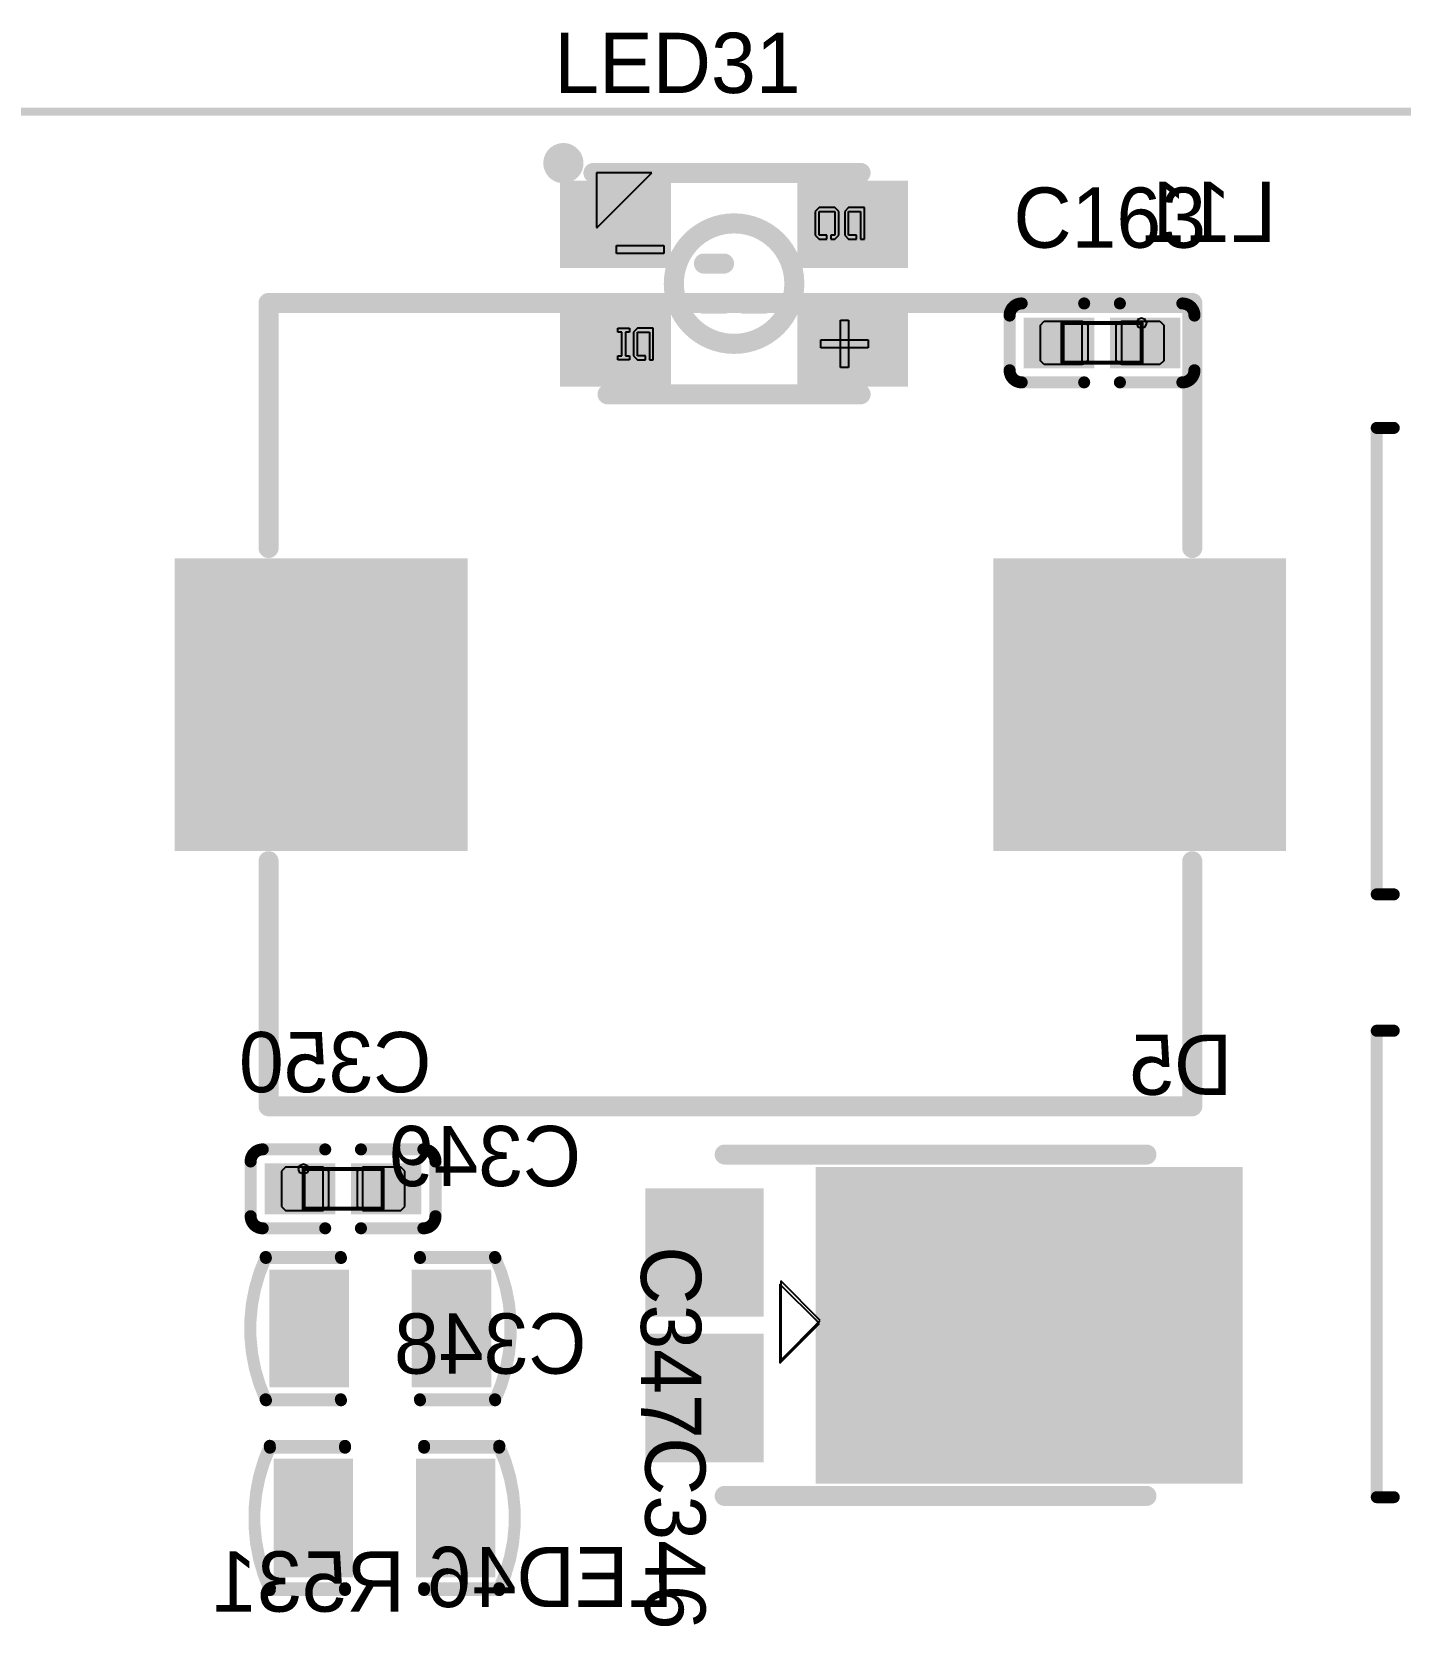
# Model space of a CAD drawing. Header units: millimetres. Extents: x 892 to 1144, y 1011 to 1123.
# Drawn here: x 1070.16 to 1087.47, y 1103.12 to 1123.28 of the extents above; entities that cross this region are included whole.
import ezdxf

# ---------------------------------------------------------------- set-up
doc = ezdxf.new("R2010")
doc.units = ezdxf.units.MM
for name, color, linetype in [('BottomLayer', 5, 'Continuous'), ('BottomOverlay', 54, 'Continuous'), ('BottomPaste', 16, 'Continuous'), ('BottomSolder', 6, 'Continuous'), ('KeepOutLayer', 6, 'Continuous'), ('Mechanical15', 56, 'Continuous'), ('Mechanical6', 56, 'Continuous'), ('TopLayer', 1, 'Continuous'), ('TopOverlay', 2, 'Continuous'), ('TopPaste', 8, 'Continuous'), ('TopSolder', 216, 'Continuous')]:
    doc.layers.add(name, color=color, linetype=linetype)

msp = doc.modelspace()

# ---------------------------------------------------------------- linework, layer by layer
at = {"layer": 'BottomLayer'}
for points in [[(1075.573, 1116.525), (1072.073, 1116.525), (1075.573, 1113.025), (1072.073, 1113.025)], [(1085.927, 1116.525), (1082.427, 1116.525), (1085.927, 1113.025), (1082.427, 1113.025)], [(1073.16, 1108.38), (1073.95, 1108.38), (1073.16, 1108.92), (1073.95, 1108.92)], [(1074.25, 1108.38), (1075.04, 1108.38), (1074.25, 1108.92), (1075.04, 1108.92)], [(1085.379, 1108.825), (1080.179, 1108.825), (1085.379, 1105.025), (1080.179, 1105.025)], [(1079.317, 1108.556), (1078.026, 1108.556), (1079.317, 1107.134), (1078.026, 1107.134)], [(1074.075, 1107.51), (1073.275, 1107.51), (1074.075, 1106.24), (1073.275, 1106.24)], [(1075.875, 1107.51), (1075.075, 1107.51), (1075.875, 1106.24), (1075.075, 1106.24)], [(1079.317, 1106.716), (1078.026, 1106.716), (1079.317, 1105.294), (1078.026, 1105.294)], [(1074.125, 1105.135), (1073.325, 1105.135), (1074.125, 1103.865), (1073.325, 1103.865)], [(1075.925, 1105.135), (1075.125, 1105.135), (1075.925, 1103.865), (1075.125, 1103.865)]]:
    msp.add_solid(points, dxfattribs=at)
at = {"layer": 'BottomOverlay'}
for p, q in [((1080.126, 1106.945), (1079.626, 1107.445)), ((1079.626, 1107.445), (1079.626, 1106.445)), ((1079.626, 1106.445), (1080.126, 1106.945))]:
    msp.add_line(p, q, dxfattribs=at)
for points, const_width in [([(1073.158, 1116.756), (1073.158, 1119.855)], 0.254), ([(1073.158, 1119.855), (1084.842, 1119.855)], 0.254), ([(1084.842, 1116.756), (1084.842, 1119.855)], 0.254), ([(1087.175, 1112.375), (1087.175, 1118.275)], 0.152), ([(1087.175, 1118.275), (1087.39, 1118.275)], 0.152), ([(1073.158, 1109.695), (1073.158, 1112.794)], 0.254), ([(1084.842, 1109.695), (1084.842, 1112.794)], 0.254), ([(1087.175, 1112.375), (1087.39, 1112.375)], 0.152), ([(1087.175, 1104.75), (1087.175, 1110.65)], 0.152), ([(1087.175, 1110.65), (1087.39, 1110.65)], 0.152), ([(1073.158, 1109.695), (1084.842, 1109.695)], 0.254), ([(1073.084, 1109.149), (1073.874, 1109.149)], 0.152), ([(1074.326, 1109.149), (1075.116, 1109.149)], 0.152), ([(1078.928, 1109.084), (1084.262, 1109.084)], 0.254), ([(1072.931, 1108.304), (1072.931, 1108.996)], 0.152), ([(1075.269, 1108.304), (1075.269, 1108.996)], 0.152), ([(1073.084, 1108.151), (1073.874, 1108.151)], 0.152), ([(1074.326, 1108.151), (1075.116, 1108.151)], 0.152), ([(1073.125, 1107.775), (1074.075, 1107.775)], 0.15), ([(1075.075, 1107.775), (1076.025, 1107.775)], 0.15), ([(1073.125, 1105.975), (1074.075, 1105.975)], 0.15), ([(1075.075, 1105.975), (1076.025, 1105.975)], 0.15), ([(1073.175, 1105.4), (1074.125, 1105.4)], 0.15), ([(1075.125, 1105.4), (1076.075, 1105.4)], 0.15), ([(1078.928, 1104.766), (1084.262, 1104.766)], 0.254), ([(1087.175, 1104.75), (1087.39, 1104.75)], 0.152), ([(1073.175, 1103.6), (1074.125, 1103.6)], 0.15), ([(1075.125, 1103.6), (1076.075, 1103.6)], 0.15)]:
    msp.add_lwpolyline(points, dxfattribs=dict(at, const_width=const_width))
for points, const_width in [([(1073.094, 1119.855, 1), (1073.221, 1119.855, 1)], 0.127), ([(1073.094, 1119.855, 1), (1073.221, 1119.855, 1)], 0.127), ([(1084.778, 1119.855, 1), (1084.905, 1119.855, 1)], 0.127), ([(1084.778, 1119.855, 1), (1084.905, 1119.855, 1)], 0.127), ([(1087.137, 1118.275, 1), (1087.213, 1118.275, 1)], 0.076), ([(1087.137, 1118.275, 1), (1087.213, 1118.275, 1)], 0.076), ([(1087.352, 1118.275, 1), (1087.428, 1118.275, 1)], 0.076), ([(1073.094, 1116.756, 1), (1073.221, 1116.756, 1)], 0.127), ([(1084.778, 1116.756, 1), (1084.905, 1116.756, 1)], 0.127), ([(1073.094, 1112.794, 1), (1073.221, 1112.794, 1)], 0.127), ([(1084.778, 1112.794, 1), (1084.905, 1112.794, 1)], 0.127), ([(1087.137, 1112.375, 1), (1087.213, 1112.375, 1)], 0.076), ([(1087.137, 1112.375, 1), (1087.213, 1112.375, 1)], 0.076), ([(1087.352, 1112.375, 1), (1087.428, 1112.375, 1)], 0.076), ([(1087.137, 1110.65, 1), (1087.213, 1110.65, 1)], 0.076), ([(1087.137, 1110.65, 1), (1087.213, 1110.65, 1)], 0.076), ([(1087.352, 1110.65, 1), (1087.428, 1110.65, 1)], 0.076), ([(1073.094, 1109.695, 1), (1073.221, 1109.695, 1)], 0.127), ([(1073.094, 1109.695, 1), (1073.221, 1109.695, 1)], 0.127), ([(1084.778, 1109.695, 1), (1084.905, 1109.695, 1)], 0.127), ([(1084.778, 1109.695, 1), (1084.905, 1109.695, 1)], 0.127), ([(1073.046, 1109.149, 1), (1073.122, 1109.149, 1)], 0.0762), ([(1073.046, 1109.149, 1), (1073.122, 1109.149, 1)], 0.0762), ([(1073.836, 1109.149, 1), (1073.912, 1109.149, 1)], 0.0762), ([(1074.288, 1109.149, 1), (1074.364, 1109.149, 1)], 0.0762), ([(1075.078, 1109.149, 1), (1075.154, 1109.149, 1)], 0.0762), ([(1075.078, 1109.149, 1), (1075.154, 1109.149, 1)], 0.0762), ([(1078.864, 1109.084, 1), (1078.991, 1109.084, 1)], 0.127), ([(1084.198, 1109.084, 1), (1084.325, 1109.084, 1)], 0.127), ([(1072.893, 1108.996, 1), (1072.969, 1108.996, 1)], 0.0762), ([(1072.893, 1108.996, 1), (1072.969, 1108.996, 1)], 0.0762), ([(1075.231, 1108.996, 1), (1075.307, 1108.996, 1)], 0.0762), ([(1075.231, 1108.996, 1), (1075.307, 1108.996, 1)], 0.0762), ([(1072.893, 1108.304, 1), (1072.969, 1108.304, 1)], 0.0762), ([(1072.893, 1108.304, 1), (1072.969, 1108.304, 1)], 0.0762), ([(1075.231, 1108.304, 1), (1075.307, 1108.304, 1)], 0.0762), ([(1075.231, 1108.304, 1), (1075.307, 1108.304, 1)], 0.0762), ([(1073.046, 1108.151, 1), (1073.122, 1108.151, 1)], 0.0762), ([(1073.046, 1108.151, 1), (1073.122, 1108.151, 1)], 0.0762), ([(1073.836, 1108.151, 1), (1073.912, 1108.151, 1)], 0.0762), ([(1074.288, 1108.151, 1), (1074.364, 1108.151, 1)], 0.0762), ([(1075.078, 1108.151, 1), (1075.154, 1108.151, 1)], 0.0762), ([(1075.078, 1108.151, 1), (1075.154, 1108.151, 1)], 0.0762), ([(1073.085, 1107.776, 1), (1073.16, 1107.776, 1)], 0.075), ([(1073.087, 1107.775, 1), (1073.162, 1107.775, 1)], 0.075), ([(1074.037, 1107.775, 1), (1074.112, 1107.775, 1)], 0.075), ([(1075.037, 1107.775, 1), (1075.112, 1107.775, 1)], 0.075), ([(1075.987, 1107.775, 1), (1076.062, 1107.775, 1)], 0.075), ([(1075.99, 1107.776, 1), (1076.065, 1107.776, 1)], 0.075), ([(1073.087, 1105.975, 1), (1073.162, 1105.975, 1)], 0.075), ([(1073.088, 1105.975, 1), (1073.163, 1105.975, 1)], 0.075), ([(1074.037, 1105.975, 1), (1074.112, 1105.975, 1)], 0.075), ([(1075.037, 1105.975, 1), (1075.112, 1105.975, 1)], 0.075), ([(1075.987, 1105.975, 1), (1076.062, 1105.975, 1)], 0.075), ([(1075.987, 1105.975, 1), (1076.062, 1105.975, 1)], 0.075), ([(1073.135, 1105.401, 1), (1073.21, 1105.401, 1)], 0.075), ([(1073.137, 1105.4, 1), (1073.212, 1105.4, 1)], 0.075), ([(1074.087, 1105.4, 1), (1074.162, 1105.4, 1)], 0.075), ([(1075.087, 1105.4, 1), (1075.162, 1105.4, 1)], 0.075), ([(1076.037, 1105.4, 1), (1076.112, 1105.4, 1)], 0.075), ([(1076.04, 1105.401, 1), (1076.115, 1105.401, 1)], 0.075), ([(1078.864, 1104.766, 1), (1078.991, 1104.766, 1)], 0.127), ([(1084.198, 1104.766, 1), (1084.325, 1104.766, 1)], 0.127), ([(1087.137, 1104.75, 1), (1087.213, 1104.75, 1)], 0.076), ([(1087.137, 1104.75, 1), (1087.213, 1104.75, 1)], 0.076), ([(1087.352, 1104.75, 1), (1087.428, 1104.75, 1)], 0.076), ([(1073.137, 1103.6, 1), (1073.212, 1103.6, 1)], 0.075), ([(1073.138, 1103.6, 1), (1073.213, 1103.6, 1)], 0.075), ([(1074.087, 1103.6, 1), (1074.162, 1103.6, 1)], 0.075), ([(1075.087, 1103.6, 1), (1075.162, 1103.6, 1)], 0.075), ([(1076.037, 1103.6, 1), (1076.112, 1103.6, 1)], 0.075), ([(1076.037, 1103.6, 1), (1076.112, 1103.6, 1)], 0.075)]:
    msp.add_lwpolyline(points, format="xyb", close=True, dxfattribs=dict(at, const_width=const_width))
for points, const_width in [([(1072.931, 1108.996, -0.414214), (1073.084, 1109.149)], 0.152), ([(1075.116, 1109.149, -0.414214), (1075.269, 1108.996)], 0.152), ([(1073.084, 1108.151, -0.414214), (1072.931, 1108.304)], 0.152), ([(1075.269, 1108.304, -0.414214), (1075.116, 1108.151)], 0.152), ([(1073.126, 1105.975, -0.21896), (1073.123, 1107.776)], 0.15), ([(1076.027, 1107.776, -0.21896), (1076.024, 1105.975)], 0.15), ([(1073.176, 1103.6, -0.21896), (1073.173, 1105.401)], 0.15), ([(1076.077, 1105.401, -0.21896), (1076.074, 1103.6)], 0.15)]:
    msp.add_lwpolyline(points, format="xyb", dxfattribs=dict(at, const_width=const_width))
at = {"layer": 'BottomPaste'}
for p, q in [((1073.37, 1108.925), (1073.32, 1108.875)), ((1073.32, 1108.875), (1073.32, 1108.425)), ((1073.85, 1108.925), (1073.37, 1108.925)), ((1073.92, 1108.875), (1073.85, 1108.925)), ((1073.92, 1108.425), (1073.92, 1108.875)), ((1074.35, 1108.925), (1074.28, 1108.875)), ((1074.28, 1108.875), (1074.28, 1108.425)), ((1074.83, 1108.925), (1074.35, 1108.925)), ((1074.88, 1108.875), (1074.83, 1108.925)), ((1074.88, 1108.425), (1074.88, 1108.875)), ((1073.32, 1108.425), (1073.37, 1108.375)), ((1073.37, 1108.375), (1073.85, 1108.375)), ((1073.85, 1108.375), (1073.92, 1108.425)), ((1074.28, 1108.425), (1074.35, 1108.375)), ((1074.35, 1108.375), (1074.83, 1108.375)), ((1074.83, 1108.375), (1074.88, 1108.425))]:
    msp.add_line(p, q, dxfattribs=at)
for points in [[(1075.573, 1116.525), (1072.073, 1116.525), (1075.573, 1113.025), (1072.073, 1113.025)], [(1085.927, 1116.525), (1082.427, 1116.525), (1085.927, 1113.025), (1082.427, 1113.025)], [(1073.16, 1108.38), (1073.95, 1108.38), (1073.16, 1108.92), (1073.95, 1108.92)], [(1074.25, 1108.38), (1075.04, 1108.38), (1074.25, 1108.92), (1075.04, 1108.92)], [(1085.379, 1108.825), (1080.179, 1108.825), (1085.379, 1105.025), (1080.179, 1105.025)], [(1079.317, 1108.556), (1078.026, 1108.556), (1079.317, 1107.134), (1078.026, 1107.134)], [(1074.075, 1107.51), (1073.275, 1107.51), (1074.075, 1106.24), (1073.275, 1106.24)], [(1075.875, 1107.51), (1075.075, 1107.51), (1075.875, 1106.24), (1075.075, 1106.24)], [(1079.317, 1106.716), (1078.026, 1106.716), (1079.317, 1105.294), (1078.026, 1105.294)], [(1074.125, 1105.135), (1073.325, 1105.135), (1074.125, 1103.865), (1073.325, 1103.865)], [(1075.925, 1105.135), (1075.125, 1105.135), (1075.925, 1103.865), (1075.125, 1103.865)]]:
    msp.add_solid(points, dxfattribs=at)
at = {"layer": 'BottomSolder'}
for points in [[(1075.675, 1116.627), (1071.971, 1116.627), (1075.675, 1112.923), (1071.971, 1112.923)], [(1086.029, 1116.627), (1082.325, 1116.627), (1086.029, 1112.923), (1082.325, 1112.923)], [(1073.109, 1108.329), (1074.001, 1108.329), (1073.109, 1108.971), (1074.001, 1108.971)], [(1074.199, 1108.329), (1075.091, 1108.329), (1074.199, 1108.971), (1075.091, 1108.971)], [(1085.48, 1108.927), (1080.077, 1108.927), (1085.48, 1104.923), (1080.077, 1104.923)], [(1079.418, 1108.658), (1077.925, 1108.658), (1079.418, 1107.032), (1077.925, 1107.032)], [(1074.177, 1107.612), (1073.173, 1107.612), (1074.177, 1106.138), (1073.173, 1106.138)], [(1075.977, 1107.612), (1074.973, 1107.612), (1075.977, 1106.138), (1074.973, 1106.138)], [(1079.418, 1106.818), (1077.925, 1106.818), (1079.418, 1105.192), (1077.925, 1105.192)], [(1074.227, 1105.237), (1073.223, 1105.237), (1074.227, 1103.763), (1073.223, 1103.763)], [(1076.027, 1105.237), (1075.023, 1105.237), (1076.027, 1103.763), (1075.023, 1103.763)]]:
    msp.add_solid(points, dxfattribs=at)
at = {"layer": 'KeepOutLayer', "const_width": 0.1}
msp.add_lwpolyline([(891.925, 1122.275), (1123.925, 1122.275)], dxfattribs=at)
at = {"layer": 'Mechanical15'}
for p, q in [((1083.45, 1119.6), (1083.2, 1119.6)), ((1083.2, 1119.6), (1083.2, 1119.1)), ((1083.45, 1119.1), (1083.45, 1119.6)), ((1083.95, 1119.6), (1084.2, 1119.6)), ((1083.95, 1119.1), (1083.95, 1119.6)), ((1084.154, 1119.646), (1084.135, 1119.6)), ((1084.135, 1119.6), (1084.135, 1119.6)), ((1084.135, 1119.6), (1084.154, 1119.554)), ((1084.2, 1119.665), (1084.154, 1119.646)), ((1084.246, 1119.646), (1084.2, 1119.665)), ((1084.2, 1119.6), (1084.2, 1119.1)), ((1084.265, 1119.6), (1084.246, 1119.646)), ((1084.246, 1119.554), (1084.265, 1119.6)), ((1084.265, 1119.6), (1084.265, 1119.6)), ((1084.154, 1119.554), (1084.2, 1119.535)), ((1084.2, 1119.535), (1084.246, 1119.554)), ((1083.2, 1119.1), (1083.45, 1119.1)), ((1084.2, 1119.1), (1083.95, 1119.1)), ((1073.535, 1108.9), (1073.554, 1108.946)), ((1073.554, 1108.854), (1073.535, 1108.9)), ((1073.535, 1108.9), (1073.535, 1108.9)), ((1073.554, 1108.946), (1073.6, 1108.965)), ((1073.6, 1108.965), (1073.646, 1108.946)), ((1073.85, 1108.9), (1073.6, 1108.9)), ((1073.6, 1108.9), (1073.6, 1108.4)), ((1073.646, 1108.946), (1073.665, 1108.9)), ((1073.665, 1108.9), (1073.646, 1108.854)), ((1073.665, 1108.9), (1073.665, 1108.9)), ((1073.85, 1108.4), (1073.85, 1108.9)), ((1074.35, 1108.9), (1074.6, 1108.9)), ((1074.35, 1108.4), (1074.35, 1108.9)), ((1074.6, 1108.9), (1074.6, 1108.4)), ((1073.6, 1108.835), (1073.554, 1108.854)), ((1073.646, 1108.854), (1073.6, 1108.835)), ((1073.6, 1108.4), (1073.85, 1108.4)), ((1074.6, 1108.4), (1074.35, 1108.4))]:
    msp.add_line(p, q, dxfattribs=at)
at = {"layer": 'Mechanical15', "const_width": 0.0508}
for points in [[(1083.2, 1119.6), (1084.2, 1119.6)], [(1083.2, 1119.1), (1083.2, 1119.6)], [(1084.2, 1119.1), (1084.2, 1119.6)], [(1083.2, 1119.1), (1084.2, 1119.1)], [(1073.6, 1108.9), (1074.6, 1108.9)], [(1073.6, 1108.4), (1073.6, 1108.9)], [(1074.6, 1108.4), (1074.6, 1108.9)], [(1073.6, 1108.4), (1074.6, 1108.4)]]:
    msp.add_lwpolyline(points, dxfattribs=at)
at = {"layer": 'Mechanical15', "const_width": 0.0254}
for points in [[(1083.187, 1119.6, 1), (1083.213, 1119.6, 1)], [(1083.187, 1119.6, 1), (1083.213, 1119.6, 1)], [(1084.187, 1119.6, 1), (1084.213, 1119.6, 1)], [(1084.187, 1119.6, 1), (1084.213, 1119.6, 1)], [(1083.187, 1119.1, 1), (1083.213, 1119.1, 1)], [(1083.187, 1119.1, 1), (1083.213, 1119.1, 1)], [(1084.187, 1119.1, 1), (1084.213, 1119.1, 1)], [(1084.187, 1119.1, 1), (1084.213, 1119.1, 1)], [(1073.587, 1108.9, 1), (1073.613, 1108.9, 1)], [(1073.587, 1108.9, 1), (1073.613, 1108.9, 1)], [(1074.587, 1108.9, 1), (1074.613, 1108.9, 1)], [(1074.587, 1108.9, 1), (1074.613, 1108.9, 1)], [(1073.587, 1108.4, 1), (1073.613, 1108.4, 1)], [(1073.587, 1108.4, 1), (1073.613, 1108.4, 1)], [(1074.587, 1108.4, 1), (1074.613, 1108.4, 1)], [(1074.587, 1108.4, 1), (1074.613, 1108.4, 1)]]:
    msp.add_lwpolyline(points, format="xyb", close=True, dxfattribs=at)
at = {"layer": 'Mechanical6'}
for p, q in [((1078.006, 1121.5), (1077.306, 1121.5)), ((1077.306, 1121.5), (1077.306, 1120.81)), ((1077.316, 1120.81), (1078.006, 1121.5)), ((1080.12, 1121.062), (1080.07, 1121.012)), ((1080.07, 1121.012), (1080.07, 1120.712)), ((1080.32, 1121.062), (1080.12, 1121.062)), ((1080.12, 1120.712), (1080.12, 1121.012)), ((1080.12, 1121.012), (1080.32, 1121.012)), ((1080.37, 1121.012), (1080.32, 1121.062)), ((1080.32, 1121.012), (1080.32, 1120.712)), ((1080.37, 1120.712), (1080.37, 1121.012)), ((1080.37, 1121.012), (1080.37, 1121.012)), ((1080.495, 1121.062), (1080.445, 1121.012)), ((1080.445, 1121.012), (1080.445, 1120.712)), ((1080.695, 1121.062), (1080.495, 1121.062)), ((1080.495, 1120.712), (1080.495, 1121.012)), ((1080.495, 1121.012), (1080.645, 1121.012)), ((1080.645, 1121.012), (1080.645, 1120.662)), ((1080.695, 1120.662), (1080.695, 1121.062)), ((1077.306, 1120.81), (1077.316, 1120.81)), ((1077.557, 1120.481), (1077.557, 1120.581)), ((1077.557, 1120.581), (1078.157, 1120.581)), ((1078.157, 1120.581), (1078.157, 1120.481)), ((1080.07, 1120.712), (1080.12, 1120.662)), ((1080.22, 1120.712), (1080.12, 1120.712)), ((1080.12, 1120.662), (1080.22, 1120.662)), ((1080.22, 1120.662), (1080.22, 1120.712)), ((1080.32, 1120.712), (1080.27, 1120.712)), ((1080.27, 1120.712), (1080.27, 1120.662)), ((1080.27, 1120.662), (1080.32, 1120.662)), ((1080.32, 1120.662), (1080.37, 1120.712)), ((1080.445, 1120.712), (1080.495, 1120.662)), ((1080.595, 1120.712), (1080.495, 1120.712)), ((1080.495, 1120.662), (1080.595, 1120.662)), ((1080.595, 1120.662), (1080.595, 1120.712)), ((1080.645, 1120.662), (1080.695, 1120.662)), ((1078.157, 1120.481), (1077.557, 1120.481)), ((1080.393, 1119.638), (1080.493, 1119.638)), ((1080.393, 1119.038), (1080.393, 1119.638)), ((1080.493, 1119.638), (1080.493, 1119.038)), ((1077.574, 1119.538), (1077.724, 1119.538)), ((1077.574, 1119.488), (1077.574, 1119.538)), ((1077.624, 1119.488), (1077.574, 1119.488)), ((1077.624, 1119.188), (1077.624, 1119.488)), ((1077.724, 1119.488), (1077.674, 1119.488)), ((1077.674, 1119.488), (1077.674, 1119.188)), ((1077.724, 1119.538), (1077.724, 1119.488)), ((1077.824, 1119.538), (1077.774, 1119.488)), ((1077.774, 1119.488), (1077.774, 1119.188)), ((1078.024, 1119.538), (1077.824, 1119.538)), ((1077.824, 1119.188), (1077.824, 1119.488)), ((1077.824, 1119.488), (1077.974, 1119.488)), ((1077.974, 1119.488), (1077.974, 1119.138)), ((1078.024, 1119.138), (1078.024, 1119.538)), ((1080.143, 1119.288), (1080.143, 1119.388)), ((1080.143, 1119.388), (1080.743, 1119.388)), ((1080.743, 1119.388), (1080.743, 1119.288)), ((1077.574, 1119.138), (1077.574, 1119.188)), ((1077.574, 1119.188), (1077.624, 1119.188)), ((1077.674, 1119.188), (1077.724, 1119.188)), ((1077.724, 1119.188), (1077.724, 1119.138)), ((1077.774, 1119.188), (1077.824, 1119.138)), ((1077.924, 1119.188), (1077.824, 1119.188)), ((1077.924, 1119.138), (1077.924, 1119.188)), ((1080.743, 1119.288), (1080.143, 1119.288)), ((1077.724, 1119.138), (1077.574, 1119.138)), ((1077.824, 1119.138), (1077.924, 1119.138)), ((1077.974, 1119.138), (1078.024, 1119.138)), ((1080.493, 1119.038), (1080.393, 1119.038)), ((1080.136, 1106.985), (1079.636, 1107.485)), ((1079.636, 1107.485), (1079.636, 1106.485)), ((1079.636, 1106.485), (1080.136, 1106.985))]:
    msp.add_line(p, q, dxfattribs=at)
at = {"layer": 'TopLayer'}
for points in [[(1076.946, 1120.4), (1078.146, 1120.4), (1076.946, 1121.3), (1078.146, 1121.3)], [(1079.946, 1120.4), (1081.146, 1120.4), (1079.946, 1121.3), (1081.146, 1121.3)], [(1076.946, 1118.9), (1078.146, 1118.9), (1076.946, 1119.8), (1078.146, 1119.8)], [(1079.946, 1118.9), (1081.146, 1118.9), (1079.946, 1119.8), (1081.146, 1119.8)], [(1083.55, 1119.62), (1082.76, 1119.62), (1083.55, 1119.08), (1082.76, 1119.08)], [(1084.64, 1119.62), (1083.85, 1119.62), (1084.64, 1119.08), (1083.85, 1119.08)], [(1074.071, 1107.524), (1073.271, 1107.524), (1074.071, 1106.254), (1073.271, 1106.254)], [(1075.871, 1107.524), (1075.071, 1107.524), (1075.871, 1106.254), (1075.071, 1106.254)], [(1074.125, 1105.11), (1073.325, 1105.11), (1074.125, 1103.84), (1073.325, 1103.84)], [(1075.925, 1105.11), (1075.125, 1105.11), (1075.925, 1103.84), (1075.125, 1103.84)]]:
    msp.add_solid(points, dxfattribs=at)
at = {"layer": 'TopOverlay'}
for points, const_width in [([(1077.014, 1121.624, 1), (1076.76, 1121.624, 1)], 0.254), ([(1076.696, 1121.624, 1), (1076.823, 1121.624, 1)], 0.127), ([(1076.95, 1121.624, 1), (1077.077, 1121.624, 1)], 0.127), ([(1077.204, 1121.5, 1), (1077.331, 1121.5, 1)], 0.127), ([(1077.382, 1121.5, 1), (1077.509, 1121.5, 1)], 0.127), ([(1077.382, 1121.5, 1), (1077.509, 1121.5, 1)], 0.127), ([(1080.582, 1121.5, 1), (1080.709, 1121.5, 1)], 0.127), ([(1079.808, 1120.1, 1), (1078.284, 1120.1, 1)], 0.254), ([(1078.601, 1120.354, 1), (1078.728, 1120.354, 1)], 0.127), ([(1078.855, 1120.354, 1), (1078.982, 1120.354, 1)], 0.127), ([(1078.22, 1120.1, 1), (1078.347, 1120.1, 1)], 0.127), ([(1079.744, 1120.1, 1), (1079.871, 1120.1, 1)], 0.127), ([(1078.601, 1119.846, 1), (1078.728, 1119.846, 1)], 0.127), ([(1078.855, 1119.846, 1), (1078.982, 1119.846, 1)], 0.127), ([(1079.109, 1119.846, 1), (1079.236, 1119.846, 1)], 0.127), ([(1079.363, 1119.846, 1), (1079.49, 1119.846, 1)], 0.127), ([(1082.493, 1119.696, 1), (1082.569, 1119.696, 1)], 0.0762), ([(1082.493, 1119.696, 1), (1082.569, 1119.696, 1)], 0.0762), ([(1082.646, 1119.849, 1), (1082.722, 1119.849, 1)], 0.0762), ([(1082.646, 1119.849, 1), (1082.722, 1119.849, 1)], 0.0762), ([(1083.436, 1119.849, 1), (1083.512, 1119.849, 1)], 0.0762), ([(1083.888, 1119.849, 1), (1083.964, 1119.849, 1)], 0.0762), ([(1084.678, 1119.849, 1), (1084.754, 1119.849, 1)], 0.0762), ([(1084.678, 1119.849, 1), (1084.754, 1119.849, 1)], 0.0762), ([(1084.831, 1119.696, 1), (1084.907, 1119.696, 1)], 0.0762), ([(1084.831, 1119.696, 1), (1084.907, 1119.696, 1)], 0.0762), ([(1082.493, 1119.004, 1), (1082.569, 1119.004, 1)], 0.0762), ([(1082.493, 1119.004, 1), (1082.569, 1119.004, 1)], 0.0762), ([(1084.831, 1119.004, 1), (1084.907, 1119.004, 1)], 0.0762), ([(1084.831, 1119.004, 1), (1084.907, 1119.004, 1)], 0.0762), ([(1077.382, 1118.7, 1), (1077.509, 1118.7, 1)], 0.127), ([(1080.582, 1118.7, 1), (1080.709, 1118.7, 1)], 0.127), ([(1082.646, 1118.851, 1), (1082.722, 1118.851, 1)], 0.0762), ([(1082.646, 1118.851, 1), (1082.722, 1118.851, 1)], 0.0762), ([(1083.436, 1118.851, 1), (1083.512, 1118.851, 1)], 0.0762), ([(1083.888, 1118.851, 1), (1083.964, 1118.851, 1)], 0.0762), ([(1084.678, 1118.851, 1), (1084.754, 1118.851, 1)], 0.0762), ([(1084.678, 1118.851, 1), (1084.754, 1118.851, 1)], 0.0762), ([(1073.083, 1107.789, 1), (1073.158, 1107.789, 1)], 0.075), ([(1073.084, 1107.789, 1), (1073.159, 1107.789, 1)], 0.075), ([(1074.033, 1107.789, 1), (1074.108, 1107.789, 1)], 0.075), ([(1075.033, 1107.789, 1), (1075.108, 1107.789, 1)], 0.075), ([(1075.983, 1107.789, 1), (1076.058, 1107.789, 1)], 0.075), ([(1075.983, 1107.789, 1), (1076.058, 1107.789, 1)], 0.075), ([(1073.081, 1105.988, 1), (1073.156, 1105.988, 1)], 0.075), ([(1073.083, 1105.989, 1), (1073.158, 1105.989, 1)], 0.075), ([(1074.033, 1105.989, 1), (1074.108, 1105.989, 1)], 0.075), ([(1075.033, 1105.989, 1), (1075.108, 1105.989, 1)], 0.075), ([(1075.983, 1105.989, 1), (1076.058, 1105.989, 1)], 0.075), ([(1075.986, 1105.988, 1), (1076.061, 1105.988, 1)], 0.075), ([(1073.137, 1105.375, 1), (1073.212, 1105.375, 1)], 0.075), ([(1073.138, 1105.375, 1), (1073.213, 1105.375, 1)], 0.075), ([(1074.087, 1105.375, 1), (1074.162, 1105.375, 1)], 0.075), ([(1075.087, 1105.375, 1), (1075.162, 1105.375, 1)], 0.075), ([(1076.037, 1105.375, 1), (1076.112, 1105.375, 1)], 0.075), ([(1076.037, 1105.375, 1), (1076.112, 1105.375, 1)], 0.075), ([(1073.135, 1103.574, 1), (1073.21, 1103.574, 1)], 0.075), ([(1073.137, 1103.575, 1), (1073.212, 1103.575, 1)], 0.075), ([(1074.087, 1103.575, 1), (1074.162, 1103.575, 1)], 0.075), ([(1075.087, 1103.575, 1), (1075.162, 1103.575, 1)], 0.075), ([(1076.037, 1103.575, 1), (1076.112, 1103.575, 1)], 0.075), ([(1076.04, 1103.574, 1), (1076.115, 1103.574, 1)], 0.075)]:
    msp.add_lwpolyline(points, format="xyb", close=True, dxfattribs=dict(at, const_width=const_width))
for points, const_width in [([(1077.268, 1121.5), (1077.446, 1121.5)], 0.254), ([(1077.446, 1121.5), (1080.646, 1121.5)], 0.254), ([(1078.665, 1120.354), (1078.919, 1120.354)], 0.254), ([(1078.665, 1119.846), (1078.919, 1119.846)], 0.254), ([(1079.173, 1119.846), (1079.427, 1119.846)], 0.254), ([(1082.531, 1119.004), (1082.531, 1119.696)], 0.152), ([(1082.684, 1119.849), (1083.474, 1119.849)], 0.152), ([(1083.926, 1119.849), (1084.716, 1119.849)], 0.152), ([(1084.869, 1119.004), (1084.869, 1119.696)], 0.152), ([(1077.446, 1118.7), (1080.646, 1118.7)], 0.254), ([(1082.684, 1118.851), (1083.474, 1118.851)], 0.152), ([(1083.926, 1118.851), (1084.716, 1118.851)], 0.152), ([(1073.121, 1107.789), (1074.071, 1107.789)], 0.15), ([(1075.071, 1107.789), (1076.021, 1107.789)], 0.15), ([(1073.121, 1105.989), (1074.071, 1105.989)], 0.15), ([(1075.071, 1105.989), (1076.021, 1105.989)], 0.15), ([(1073.175, 1105.375), (1074.125, 1105.375)], 0.15), ([(1075.125, 1105.375), (1076.075, 1105.375)], 0.15), ([(1073.175, 1103.575), (1074.125, 1103.575)], 0.15), ([(1075.125, 1103.575), (1076.075, 1103.575)], 0.15)]:
    msp.add_lwpolyline(points, dxfattribs=dict(at, const_width=const_width))
for points, const_width in [([(1082.531, 1119.696, -0.414214), (1082.684, 1119.849)], 0.152), ([(1084.716, 1119.849, -0.414214), (1084.869, 1119.696)], 0.152), ([(1082.684, 1118.851, -0.414214), (1082.531, 1119.004)], 0.152), ([(1084.869, 1119.004, -0.414214), (1084.716, 1118.851)], 0.152), ([(1073.119, 1105.988, -0.21896), (1073.122, 1107.789)], 0.15), ([(1076.02, 1107.789, -0.21896), (1076.023, 1105.988)], 0.15), ([(1073.173, 1103.574, -0.21896), (1073.176, 1105.375)], 0.15), ([(1076.074, 1105.375, -0.21896), (1076.077, 1103.574)], 0.15)]:
    msp.add_lwpolyline(points, format="xyb", dxfattribs=dict(at, const_width=const_width))
at = {"layer": 'TopPaste'}
for p, q in [((1082.92, 1119.575), (1082.97, 1119.625)), ((1082.92, 1119.125), (1082.92, 1119.575)), ((1082.97, 1119.625), (1083.45, 1119.625)), ((1083.45, 1119.625), (1083.52, 1119.575)), ((1083.52, 1119.575), (1083.52, 1119.125)), ((1083.88, 1119.575), (1083.95, 1119.625)), ((1083.88, 1119.125), (1083.88, 1119.575)), ((1083.95, 1119.625), (1084.43, 1119.625)), ((1084.43, 1119.625), (1084.48, 1119.575)), ((1084.48, 1119.575), (1084.48, 1119.125)), ((1082.97, 1119.075), (1082.92, 1119.125)), ((1083.45, 1119.075), (1082.97, 1119.075)), ((1083.52, 1119.125), (1083.45, 1119.075)), ((1083.95, 1119.075), (1083.88, 1119.125)), ((1084.43, 1119.075), (1083.95, 1119.075)), ((1084.48, 1119.125), (1084.43, 1119.075))]:
    msp.add_line(p, q, dxfattribs=at)
for points in [[(1076.946, 1120.4), (1078.146, 1120.4), (1076.946, 1121.3), (1078.146, 1121.3)], [(1079.946, 1120.4), (1081.146, 1120.4), (1079.946, 1121.3), (1081.146, 1121.3)], [(1076.946, 1118.9), (1078.146, 1118.9), (1076.946, 1119.8), (1078.146, 1119.8)], [(1079.946, 1118.9), (1081.146, 1118.9), (1079.946, 1119.8), (1081.146, 1119.8)], [(1083.55, 1119.62), (1082.76, 1119.62), (1083.55, 1119.08), (1082.76, 1119.08)], [(1084.64, 1119.62), (1083.85, 1119.62), (1084.64, 1119.08), (1083.85, 1119.08)], [(1074.071, 1107.524), (1073.271, 1107.524), (1074.071, 1106.254), (1073.271, 1106.254)], [(1075.871, 1107.524), (1075.071, 1107.524), (1075.871, 1106.254), (1075.071, 1106.254)], [(1074.125, 1105.11), (1073.325, 1105.11), (1074.125, 1103.84), (1073.325, 1103.84)], [(1075.925, 1105.11), (1075.125, 1105.11), (1075.925, 1103.84), (1075.125, 1103.84)]]:
    msp.add_solid(points, dxfattribs=at)
at = {"layer": 'TopSolder'}
for points in [[(1076.844, 1120.298), (1078.247, 1120.298), (1076.844, 1121.402), (1078.247, 1121.402)], [(1079.844, 1120.298), (1081.247, 1120.298), (1079.844, 1121.402), (1081.247, 1121.402)], [(1076.844, 1118.798), (1078.247, 1118.798), (1076.844, 1119.902), (1078.247, 1119.902)], [(1079.844, 1118.798), (1081.247, 1118.798), (1079.844, 1119.902), (1081.247, 1119.902)], [(1083.601, 1119.671), (1082.709, 1119.671), (1083.601, 1119.029), (1082.709, 1119.029)], [(1084.691, 1119.671), (1083.799, 1119.671), (1084.691, 1119.029), (1083.799, 1119.029)], [(1074.173, 1107.626), (1073.169, 1107.626), (1074.173, 1106.152), (1073.169, 1106.152)], [(1075.973, 1107.626), (1074.969, 1107.626), (1075.973, 1106.152), (1074.969, 1106.152)], [(1074.227, 1105.212), (1073.223, 1105.212), (1074.227, 1103.738), (1073.223, 1103.738)], [(1076.027, 1105.212), (1075.023, 1105.212), (1076.027, 1103.738), (1075.023, 1103.738)]]:
    msp.add_solid(points, dxfattribs=at)

# ---------------------------------------------------------------- texts
at = {"layer": 'BottomOverlay', "text_generation_flag": 2}
for s, p in [('L11', (1085.904, 1120.626)), ('C350', (1075.219, 1109.872)), ('D5', (1085.349, 1109.839)), ('C349', (1077.112, 1108.684)), ('C348', (1077.18, 1106.312)), ('R531', (1074.881, 1103.302)), ('LED46', (1078.278, 1103.36))]:
    msp.add_text(s, height=0.762, dxfattribs=at).set_placement(p)
at = {"layer": 'TopOverlay'}
for s, p in [('LED31', (1076.772, 1122.511)), ('C163', (1082.579, 1120.554))]:
    msp.add_text(s, height=0.762, dxfattribs=at).set_placement(p)
for s, p in [('C347', (1077.868, 1107.924)), ('C346', (1077.922, 1105.51))]:
    msp.add_text(s, height=0.762, rotation=270, dxfattribs=at).set_placement(p)

doc.saveas('drawing.dxf')
